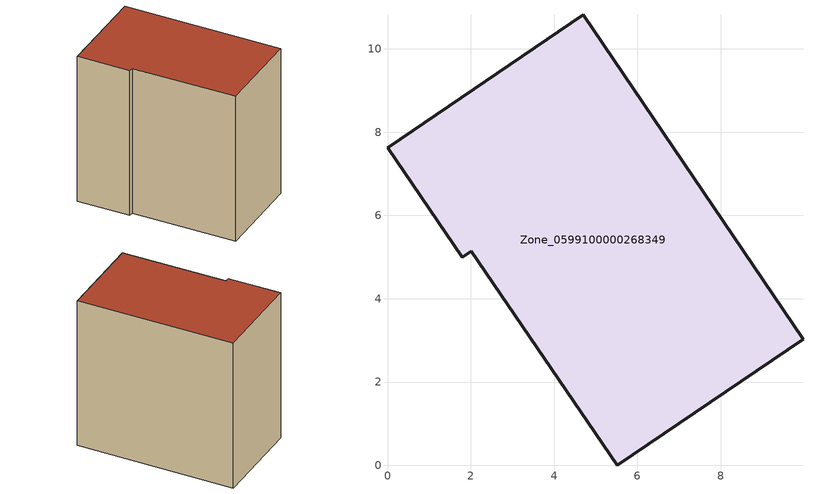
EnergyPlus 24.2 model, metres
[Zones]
Zone_0599100000268349
 floor ground (C_G): 0,7.63 4.7,10.82 9.98,3.02 5.52,0 2.01,5.14 1.79,4.99 z0
 wall outside (C_F): 4.7,10.82 0,7.63 1.79,4.99 2.01,5.14 5.52,0 9.98,3.02 4.7,10.82 z0:9.21
 roof outside (C_R): 9.98,3.02 4.7,10.82 0,7.63 1.79,4.99 2.01,5.14 5.52,0 z9.21
[BUILDING]
Pand.0599100000268349: North Axis=0; Terrain=City; Loads Convergence Tolerance Value=0.04; Temperature Convergence Tolerance Value=0.4; Solar Distribution=FullExterior; Maximum Number of Warmup Days=25; Minimum Number of Warmup Days=1
[Site:Location]
Rotterdam.The.Hague.AP_ZH_NLD Design_Conditions: Latitude=51.96; Longitude=4.45; Time Zone=1; Elevation=-4.5
[SITE:GROUNDTEMPERATURE:BUILDINGSURFACE]
18, 18, 18, 18, 18, 18, 18, 18, 18, 18, 18, 18
[MATERIAL] Thermal Absorptance=0.9; Solar Absorptance=0.7; Visible Absorptance=0.7
Name | Roughness | Thickness | Conductivity | Density | Specific Heat
G.TI.1975-1991 | MediumSmooth | 0.15 | 0.288461 | 540 | 1210
F.TI.1975-1991 | Rough | 0.3 | 0.230769 | 1920 | 840
R.TI.1975-1991 | MediumRough | 0.2 | 0.153846 | 1500 | 1000
[CONSTRUCTION]
C_G: G.TI.1975-1991
C_F: F.TI.1975-1991
C_R: R.TI.1975-1991
[ZONE]
Zone_0599100000268349: Type=1; Multiplier=1; Ceiling Height=Autocalculate; Volume=Autocalculate; Floor Area=autocalculate; Part of Total Floor Area=Yes
[ZONEINFILTRATION:DESIGNFLOWRATE]
Infil_Zone_0599100000268349: Zone or ZoneList or Space or SpaceList=Zone_0599100000268349; Schedule=AlwaysOn; Design Flow Rate Calculation Method=Flow/Area; Flow Rate per Floor Area=0.003; Constant Term Coefficient=1; Temperature Term Coefficient=0; Velocity Term Coefficient=0; Velocity Squared Term Coefficient=0
[HVACTEMPLATE:ZONE:IDEALLOADSAIRSYSTEM]
Zone_0599100000268349: Maximum Heating Supply Air Temperature=50; Minimum Cooling Supply Air Temperature=13; Maximum Heating Supply Air Humidity Ratio=0.0156; Minimum Cooling Supply Air Humidity Ratio=0.0077; Heating Limit=NoLimit; Cooling Limit=NoLimit; Dehumidification Control Type=ConstantSensibleHeatRatio; Cooling Sensible Heat Ratio=0.7; Dehumidification Setpoint=60; Humidification Control Type=None; Humidification Setpoint=30; Outdoor Air Method=None; Outdoor Air Flow Rate per Person=0.00944; Outdoor Air Flow Rate per Zone Floor Area=0; Outdoor Air Flow Rate per Zone=0; Demand Controlled Ventilation Type=None; Outdoor Air Economizer Type=NoEconomizer; Heat Recovery Type=None; Sensible Heat Recovery Effectiveness=0.7; Latent Heat Recovery Effectiveness=0.65
[ZONECONTROL:THERMOSTAT]
ThermostatControl_Zone_0599100000268349: Zone or ZoneList=Zone_0599100000268349; Control Type Schedule=DualSetpointControlType; Control 1=Thermostat_Zone_0599100000268349; Temperature Difference Between Cutout And Setpoint=0
[THERMOSTATSETPOINT:DUALSETPOINT]
Thermostat_Zone_0599100000268349: Heating Setpoint Temperature Schedule=HeatingSetpoint_Zone_0599100000268349; Cooling Setpoint Temperature Schedule=CoolingSetpoint_Zone_0599100000268349
[SCHEDULE:COMPACT]
HeatingSetpoint_Zone_0599100000268349: Through: 12/31, For: AllDays, Until: 24:00, 21
CoolingSetpoint_Zone_0599100000268349: Through: 12/31, For: AllDays, Until: 24:00, 24
DualSetpointControlType: Through: 12/31, For: AllDays, Until: 24:00, 4
AlwaysOn: Through: 12/31, For: AllDays, Until: 24:00, 1
